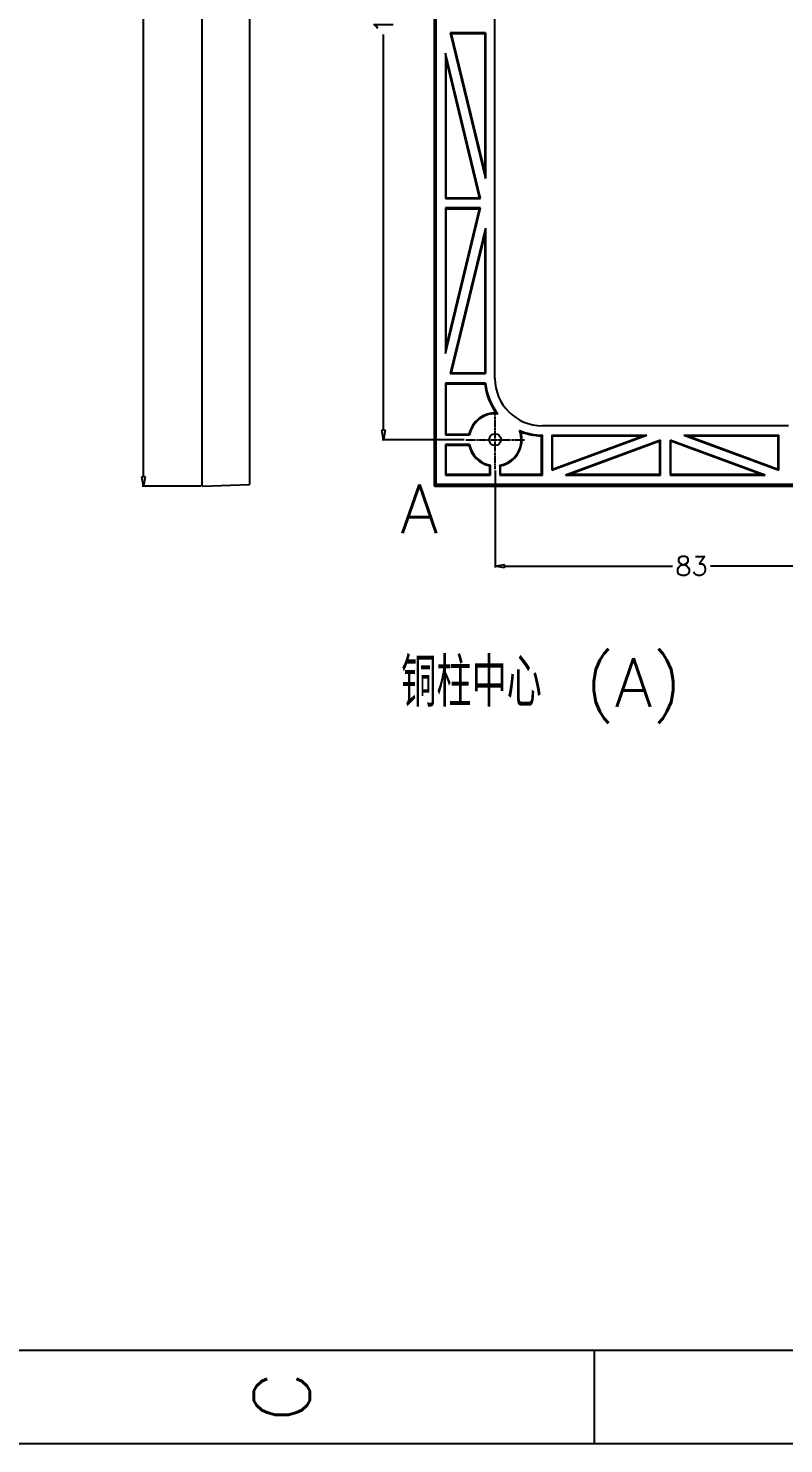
# Model space of a CAD drawing. Extents: x -268 to 907, y 393 to 1224.
# Drawn here: x 68 to 227.6, y 432.8 to 732 of the extents above; entities that cross this region are included whole.
import ezdxf
from ezdxf.enums import TextEntityAlignment as Align

# ---------------------------------------------------------------- set-up
doc = ezdxf.new("R2010")
doc.units = 0
doc.header["$LTSCALE"] = 1.21
doc.header["$MEASUREMENT"] = 0
doc.linetypes.add('CENTER', pattern=[0.6, 0.375, -0.075, 0.075, -0.075])
doc.layers.get('0').update_dxf_attribs({"linetype": 'CONTINUOUS'})
doc.layers.get('DEFPOINTS').update_dxf_attribs({"linetype": 'CONTINUOUS'})
doc.layers.add('DIM', color=82, linetype='CONTINUOUS')
doc.layers.add('FROMAT', color=7, linetype='CONTINUOUS')
doc.styles.add('ROMANS', font='romans.shx', dxfattribs={"bigfont": 'gbcbig.shx'})
doc.styles.get("Standard").update_dxf_attribs({"font": 'txt', "bigfont": 'gbcbig.shx'})
doc.styles.add('TXT', font='txt.shx', dxfattribs={"bigfont": 'gbcbig.shx'})
doc.dimstyles.get("Standard").update_dxf_attribs({"dimtxt": 0.18, "dimasz": 0.18, "dimexe": 0.18, "dimexo": 0.0625, "dimgap": 0.09, "dimtad": 0, "dimtih": 1, "dimtoh": 1, "dimdec": 4, "dimzin": 0, "dimdsep": 46, "dimtxsty": 'Standard', "dimcen": 0.09, "dimadec": 0, "dimazin": 0, "dimtfac": 1, "dimtdec": 4, "dimtofl": 0, "dimtmove": 0, "dimatfit": 3, "dimfxl": 0, "dimtolj": 1, "dimtzin": 0, "dimarcsym": 0})
doc.dimstyles.new('Y3', dxfattribs={"dimtxt": 3, "dimasz": 2, "dimexe": 0.3, "dimexo": 0.3, "dimgap": 0.66, "dimtad": 0, "dimdec": 4, "dimdsep": 46, "dimtxsty": 'Standard', "dimcen": 0, "dimclrd": 3, "dimclre": 3, "dimadec": 0, "dimazin": 0, "dimtfac": 1, "dimtdec": 4, "dimtofl": 0, "dimtmove": 2, "dimatfit": 3, "dimfxl": 0, "dimtolj": 1, "dimarcsym": 0})

# ---------------------------------------------------------------- blocks, each defined once
blk = doc.blocks.new('_CLOSEDBLANK')
at = {"color": 0, "linetype": 'ByBlock'}
for p, q in [((-1, 0.17), (0, 0)), ((-1, 0.17), (-1, -0.17)), ((0, 0), (-1, -0.17))]:
    blk.add_line(p, q, dxfattribs=at)
blk = doc.blocks.new('*U18')
at = {"layer": 'DIM', "color": 0, "style": 'TXT'}
blk.add_text('383.69', height=5, rotation=90, dxfattribs=at).set_placement((-7112.26, 5560.85))
blk = doc.blocks.new('*D17')
at = {"layer": 'DEFPOINTS', "color": 0}
for p in [(-7102.38, 5765.19), (-7114.76, 5381.5), (-7102.38, 5381.5)]:
    blk.add_point(p, dxfattribs=at)
at = {"layer": 'DIM', "color": 3}
for p, q in [((-7102.68, 5765.19), (-7115.06, 5765.19)), ((-7114.76, 5763.19), (-7114.76, 5586.51)), ((-7114.76, 5383.5), (-7114.76, 5560.19)), ((-7102.68, 5381.5), (-7115.06, 5381.5))]:
    blk.add_line(p, q, dxfattribs=at)
at = {"layer": 'DIM', "color": 3, "xscale": 2, "yscale": 2, "zscale": 2}
for p, rotation in [((-7114.76, 5765.19), 90), ((-7114.76, 5381.5), 270)]:
    blk.add_blockref('_CLOSEDBLANK', p, dxfattribs=dict(at, rotation=rotation))
at = {"layer": 'DIM', "color": 0}
blk.add_blockref('*U18', (0, 0), dxfattribs=at)
blk = doc.blocks.new('EYTT')
at = {"layer": 'FROMAT', "color": 6}
blk.add_line((-233.35, -98.01), (124.77, -98.01), dxfattribs=at)
at = {"layer": 'FROMAT'}
for p, q in [((-99.06, -98.01), (-99.06, -104.72)), ((131.47, -104.72), (-240.06, -104.72))]:
    blk.add_line(p, q, dxfattribs=at)
at = {"layer": 'FROMAT', "style": 'ROMANS'}
blk.add_text('C', height=4.02, rotation=90, dxfattribs=at).set_placement((-121.44, -101.36), align=Align.MIDDLE)
blk = doc.blocks.new('*D53')
at = {"layer": 'DEFPOINTS', "color": 0}
for p in [(166.66, 638.82), (249.66, 637.71), (249.66, 618.33)]:
    blk.add_point(p, dxfattribs=at)
at = {"layer": 'DIM', "color": 3, "lineweight": -2}
for p, q in [((166.66, 638.52), (166.66, 618.03)), ((249.66, 637.41), (249.66, 618.03)), ((168.66, 618.33), (204.17, 618.33)), ((247.66, 618.33), (212.16, 618.33))]:
    blk.add_line(p, q, dxfattribs=at)
at = {"layer": 'DIM', "color": 3, "lineweight": -2, "xscale": 2, "yscale": 2, "zscale": 2, "rotation": 180}
blk.add_blockref('_CLOSEDBLANK', (166.66, 618.33), dxfattribs=at)
at = {"layer": 'DIM', "color": 3, "lineweight": -2, "xscale": 2, "yscale": 2, "zscale": 2}
blk.add_blockref('_CLOSEDBLANK', (249.66, 618.33), dxfattribs=at)
at = {"layer": 'DIM', "color": 0, "insert": (208.16, 618.33), "char_height": 4, "attachment_point": 5, "style": 'TXT'}
blk.add_mtext('\\A1;83', dxfattribs=at)
blk = doc.blocks.new('*D54')
at = {"layer": 'DEFPOINTS', "color": 0}
for p in [(143.08, 827.05), (153.81, 827.05), (160.44, 645.05)]:
    blk.add_point(p, dxfattribs=at)
at = {"layer": 'DIM', "color": 3, "lineweight": -2}
for p, q in [((153.51, 827.05), (142.78, 827.05)), ((143.08, 825.05), (143.08, 741.37)), ((143.08, 647.05), (143.08, 730.72)), ((160.14, 645.05), (142.78, 645.05))]:
    blk.add_line(p, q, dxfattribs=at)
at = {"layer": 'DIM', "color": 3, "lineweight": -2, "xscale": 2, "yscale": 2, "zscale": 2}
for p, rotation in [((143.08, 827.05), 90), ((143.08, 645.05), 270)]:
    blk.add_blockref('_CLOSEDBLANK', p, dxfattribs=dict(at, rotation=rotation))
at = {"layer": 'DIM', "color": 0, "insert": (143.08, 736.05), "char_height": 4, "attachment_point": 5, "rotation": 90, "style": 'TXT'}
blk.add_mtext('\\A1;182', dxfattribs=at)

msp = doc.modelspace()

# ---------------------------------------------------------------- linework, layer by layer
at = {"color": 7, "linetype": 'Continuous'}
for p, q in [((104.74911, 635.19808), (104.74911, 1018.89201)), ((114.74895, 1018.5428), (114.74895, 635.54728)), ((153.81469, 635.19808), (153.81469, 1018.89201)), ((154.16389, 1018.5428), (154.16389, 635.54728)), ((166.61469, 657.99808), (166.61469, 806.04504)), ((157.39287, 730.86434), (157.19317, 731.02156)), ((157.19317, 731.02156), (164.61469, 700.28246)), ((164.61469, 731.02156), (157.19317, 731.02156)), ((157.39287, 730.86434), (164.45746, 701.60357)), ((157.39287, 730.86434), (164.45746, 730.86434)), ((164.61469, 731.02156), (164.45746, 730.86434)), ((164.45746, 730.86434), (164.45746, 701.60357)), ((164.61469, 731.02156), (164.61469, 700.28246)), ((163.58595, 696.02156), (156.16444, 726.76066)), ((156.16444, 726.76066), (156.16444, 696.02156)), ((156.32166, 725.43955), (156.16444, 726.76066)), ((163.38625, 696.17879), (156.32166, 725.43955)), ((156.32166, 696.17879), (156.32166, 725.43955)), ((164.61469, 700.28246), (164.45746, 701.60357)), ((156.32166, 696.17879), (156.16444, 696.02156)), ((156.16444, 696.02156), (163.58595, 696.02156)), ((156.32166, 696.17879), (163.38625, 696.17879)), ((163.38625, 696.17879), (163.58595, 696.02156)), ((156.32166, 693.86434), (156.16444, 694.02156)), ((163.58595, 694.02156), (156.16444, 694.02156)), ((156.16444, 694.02156), (156.16444, 663.28246)), ((156.16444, 663.28246), (163.58595, 694.02156)), ((156.32166, 693.86434), (163.38625, 693.86434)), ((156.32166, 664.60357), (156.32166, 693.86434)), ((156.32166, 664.60357), (163.38625, 693.86434)), ((163.38625, 693.86434), (163.58595, 694.02156)), ((164.61469, 689.76066), (157.19317, 659.02156)), ((164.45746, 688.43955), (157.39287, 659.17879)), ((164.61469, 689.76066), (164.45746, 688.43955)), ((164.45746, 688.43955), (164.45746, 659.17879)), ((164.61469, 689.76066), (164.61469, 659.02156)), ((156.32166, 664.60357), (156.16444, 663.28246)), ((157.39287, 659.17879), (157.19317, 659.02156)), ((157.19317, 659.02156), (164.61469, 659.02156)), ((157.39287, 659.17879), (164.45746, 659.17879)), ((164.61469, 659.02156), (164.45746, 659.17879)), ((156.32166, 656.86434), (156.16444, 657.02156)), ((164.65449, 657.02156), (156.16444, 657.02156)), ((156.16444, 657.02156), (156.16444, 646.04504)), ((156.32166, 656.86434), (164.51044, 656.86434)), ((156.32166, 646.20227), (156.32166, 656.86434)), ((156.32166, 646.20227), (156.16444, 646.04504)), ((156.32166, 646.20227), (161.12641, 646.20227)), ((228.66401, 647.99808), (176.61469, 647.99808)), ((156.16444, 646.04504), (161.25569, 646.04504)), ((156.32166, 643.88782), (156.16444, 644.04504)), ((161.25569, 644.04504), (156.16444, 644.04504)), ((156.16444, 644.04504), (156.16444, 637.54783)), ((156.32166, 643.88782), (161.12641, 643.88782)), ((156.32166, 637.70506), (156.32166, 643.88782)), ((176.48213, 637.70506), (176.48213, 645.84158)), ((176.63935, 637.54783), (176.63935, 645.99811)), ((178.63935, 645.99808), (198.73965, 645.99808)), ((178.63935, 645.99808), (178.79657, 645.84086)), ((178.63935, 645.99808), (178.63935, 638.61319)), ((178.63935, 638.61319), (198.73965, 645.99808)), ((178.79657, 645.84086), (197.85582, 645.84086)), ((178.79657, 638.83845), (178.79657, 645.84086)), ((178.79657, 638.83845), (197.85582, 645.84086)), ((201.63935, 644.93273), (181.53905, 637.54783)), ((201.48213, 644.70746), (182.42288, 637.70506)), ((198.73965, 645.99808), (197.85582, 645.84086)), ((201.48213, 644.70746), (201.63935, 644.93273)), ((201.48213, 637.70506), (201.48213, 644.70746)), ((201.63935, 637.54783), (201.63935, 644.93273)), ((223.73965, 637.54783), (203.63935, 644.93273)), ((203.79657, 644.70746), (203.63935, 644.93273)), ((203.63935, 644.93273), (203.63935, 637.54783)), ((222.85582, 637.70506), (203.79657, 644.70746)), ((203.79657, 637.70506), (203.79657, 644.70746)), ((206.53905, 645.99808), (207.42288, 645.84086)), ((206.53905, 645.99808), (226.63935, 638.61319)), ((206.53905, 645.99808), (226.63935, 645.99808)), ((207.42288, 645.84086), (226.48213, 638.83845)), ((207.42288, 645.84086), (226.48213, 645.84086)), ((226.63935, 645.99808), (226.48213, 645.84086)), ((226.48213, 638.83845), (226.48213, 645.84086)), ((226.63935, 638.61319), (226.63935, 645.99808)), ((156.16444, 637.54783), (156.32166, 637.70506)), ((156.16444, 637.54783), (165.66401, 637.54783)), ((165.50679, 637.70506), (156.32166, 637.70506)), ((165.50679, 637.70506), (165.50679, 639.50744)), ((165.50679, 637.70506), (165.66401, 637.54783)), ((165.66401, 637.54783), (165.66401, 639.63672)), ((167.66401, 639.63672), (167.66401, 637.54783)), ((167.82124, 637.70506), (167.66401, 637.54783)), ((167.66401, 637.54783), (176.63935, 637.54783)), ((167.82124, 637.70506), (167.82124, 639.50744)), ((176.48213, 637.70506), (167.82124, 637.70506)), ((176.48213, 637.70506), (176.63935, 637.54783)), ((178.79657, 638.83845), (178.63935, 638.61319)), ((182.42288, 637.70506), (181.53905, 637.54783)), ((181.53905, 637.54783), (201.63935, 637.54783)), ((201.48213, 637.70506), (182.42288, 637.70506)), ((201.48213, 637.70506), (201.63935, 637.54783)), ((203.79657, 637.70506), (203.63935, 637.54783)), ((203.63935, 637.54783), (223.73965, 637.54783)), ((222.85582, 637.70506), (203.79657, 637.70506)), ((222.85582, 637.70506), (223.73965, 637.54783)), ((226.48213, 638.83845), (226.63935, 638.61319)), ((104.74911, 635.19808), (114.74895, 635.54728)), ((153.81469, 635.19808), (154.16389, 635.54728)), ((153.81469, 635.19808), (345.51334, 635.19808)), ((345.16414, 635.54728), (154.16389, 635.54728))]:
    msp.add_line(p, q, dxfattribs=at)
at = {"color": 1, "linetype": 'CENTER'}
for p, q in [((166.66401, 638.8221), (166.66401, 651.26799)), ((160.44107, 645.04504), (172.88696, 645.04504))]:
    msp.add_line(p, q, dxfattribs=at)
at = {"color": 7}
for points in [[(164.51, 656.864, 0), (164.511, 656.865, 0), (164.512, 656.866, 0), (164.513, 656.867, 0), (164.513, 656.868, 0), (164.514, 656.868, 0), (164.515, 656.869, 0), (164.516, 656.87, 0), (164.516, 656.871, 0), (164.517, 656.872, 0), (164.518, 656.873, 0), (164.519, 656.873, 0), (164.519, 656.874, 0), (164.52, 656.875, 0), (164.521, 656.876, 0), (164.522, 656.877, 0), (164.522, 656.878, 0), (164.523, 656.878, 0), (164.524, 656.879, 0), (164.525, 656.88, 0), (164.525, 656.881, 0), (164.526, 656.882, 0), (164.527, 656.882, 0), (164.528, 656.883, 0), (164.528, 656.884, 0), (164.529, 656.885, 0), (164.53, 656.886, 0), (164.531, 656.887, 0), (164.532, 656.887, 0), (164.532, 656.888, 0), (164.533, 656.889, 0), (164.534, 656.89, 0), (164.535, 656.891, 0), (164.535, 656.892, 0), (164.536, 656.892, 0), (164.537, 656.893, 0), (164.538, 656.894, 0), (164.538, 656.895, 0), (164.539, 656.896, 0), (164.54, 656.897, 0), (164.541, 656.897, 0), (164.541, 656.898, 0), (164.542, 656.899, 0), (164.543, 656.9, 0), (164.544, 656.901, 0), (164.544, 656.901, 0), (164.545, 656.902, 0), (164.546, 656.903, 0), (164.547, 656.904, 0), (164.547, 656.905, 0), (164.548, 656.906, 0), (164.549, 656.906, 0), (164.55, 656.907, 0), (164.55, 656.908, 0), (164.551, 656.909, 0), (164.552, 656.91, 0), (164.553, 656.911, 0), (164.553, 656.911, 0), (164.554, 656.912, 0), (164.555, 656.913, 0), (164.556, 656.914, 0), (164.556, 656.915, 0), (164.557, 656.915, 0), (164.558, 656.916, 0), (164.559, 656.917, 0), (164.559, 656.918, 0), (164.56, 656.919, 0), (164.561, 656.92, 0), (164.562, 656.92, 0), (164.562, 656.921, 0), (164.563, 656.922, 0), (164.564, 656.923, 0), (164.565, 656.924, 0), (164.565, 656.925, 0), (164.566, 656.925, 0), (164.567, 656.926, 0), (164.568, 656.927, 0), (164.568, 656.928, 0), (164.569, 656.929, 0), (164.57, 656.929, 0), (164.571, 656.93, 0), (164.571, 656.931, 0), (164.572, 656.932, 0), (164.573, 656.933, 0), (164.574, 656.934, 0), (164.574, 656.934, 0), (164.575, 656.935, 0), (164.576, 656.936, 0), (164.577, 656.937, 0), (164.577, 656.938, 0), (164.578, 656.939, 0), (164.579, 656.939, 0), (164.58, 656.94, 0), (164.58, 656.941, 0), (164.581, 656.942, 0), (164.582, 656.943, 0), (164.583, 656.943, 0), (164.583, 656.944, 0), (164.584, 656.945, 0), (164.585, 656.946, 0), (164.586, 656.947, 0), (164.586, 656.948, 0), (164.587, 656.948, 0), (164.588, 656.949, 0), (164.589, 656.95, 0), (164.59, 656.951, 0), (164.59, 656.952, 0), (164.591, 656.953, 0), (164.592, 656.953, 0), (164.593, 656.954, 0), (164.593, 656.955, 0), (164.594, 656.956, 0), (164.595, 656.957, 0), (164.596, 656.957, 0), (164.596, 656.958, 0), (164.597, 656.959, 0), (164.598, 656.96, 0), (164.599, 656.961, 0), (164.599, 656.962, 0), (164.6, 656.962, 0), (164.601, 656.963, 0), (164.602, 656.964, 0), (164.602, 656.965, 0), (164.603, 656.966, 0), (164.604, 656.967, 0), (164.605, 656.967, 0), (164.605, 656.968, 0), (164.606, 656.969, 0), (164.607, 656.97, 0), (164.608, 656.971, 0), (164.608, 656.971, 0), (164.609, 656.972, 0), (164.61, 656.973, 0), (164.611, 656.974, 0), (164.611, 656.975, 0), (164.612, 656.976, 0), (164.613, 656.976, 0), (164.614, 656.977, 0), (164.614, 656.978, 0), (164.615, 656.979, 0), (164.616, 656.98, 0), (164.617, 656.98, 0), (164.617, 656.981, 0), (164.618, 656.982, 0), (164.619, 656.983, 0), (164.62, 656.984, 0), (164.62, 656.985, 0), (164.621, 656.985, 0), (164.622, 656.986, 0), (164.623, 656.987, 0), (164.623, 656.988, 0), (164.624, 656.989, 0), (164.625, 656.99, 0), (164.626, 656.99, 0), (164.627, 656.991, 0), (164.627, 656.992, 0), (164.628, 656.993, 0), (164.629, 656.994, 0), (164.63, 656.994, 0), (164.63, 656.995, 0), (164.631, 656.996, 0), (164.632, 656.997, 0), (164.633, 656.998, 0), (164.633, 656.999, 0), (164.634, 656.999, 0), (164.635, 657, 0), (164.636, 657.001, 0), (164.636, 657.002, 0), (164.637, 657.003, 0), (164.638, 657.003, 0), (164.639, 657.004, 0), (164.639, 657.005, 0), (164.64, 657.006, 0), (164.641, 657.007, 0), (164.642, 657.008, 0), (164.642, 657.008, 0), (164.643, 657.009, 0), (164.644, 657.01, 0), (164.645, 657.011, 0), (164.645, 657.012, 0), (164.646, 657.013, 0), (164.647, 657.013, 0), (164.648, 657.014, 0), (164.648, 657.015, 0), (164.649, 657.016, 0), (164.65, 657.017, 0), (164.651, 657.017, 0), (164.651, 657.018, 0), (164.652, 657.019, 0), (164.653, 657.02, 0), (164.654, 657.021, 0), (164.654, 657.022, 0)], [(166.894, 650.698, 0), (166.895, 650.697, 0), (166.897, 650.696, 0), (166.899, 650.695, 0), (166.901, 650.694, 0), (166.902, 650.693, 0), (166.904, 650.692, 0), (166.906, 650.691, 0), (166.908, 650.69, 0), (166.91, 650.689, 0), (166.911, 650.688, 0), (166.913, 650.687, 0), (166.915, 650.686, 0), (166.917, 650.685, 0), (166.919, 650.684, 0), (166.92, 650.683, 0), (166.922, 650.683, 0), (166.924, 650.682, 0), (166.926, 650.681, 0), (166.927, 650.68, 0), (166.929, 650.679, 0), (166.931, 650.678, 0), (166.933, 650.677, 0), (166.935, 650.676, 0), (166.936, 650.675, 0), (166.938, 650.674, 0), (166.94, 650.673, 0), (166.942, 650.672, 0), (166.943, 650.671, 0), (166.945, 650.67, 0), (166.947, 650.669, 0), (166.949, 650.668, 0), (166.951, 650.667, 0), (166.952, 650.667, 0), (166.954, 650.666, 0), (166.956, 650.665, 0), (166.958, 650.664, 0), (166.96, 650.663, 0), (166.961, 650.662, 0), (166.963, 650.661, 0), (166.965, 650.66, 0), (166.967, 650.659, 0), (166.968, 650.658, 0), (166.97, 650.657, 0), (166.972, 650.656, 0), (166.974, 650.655, 0), (166.976, 650.654, 0), (166.977, 650.653, 0), (166.979, 650.652, 0), (166.981, 650.651, 0), (166.983, 650.65, 0), (166.985, 650.65, 0), (166.986, 650.649, 0), (166.988, 650.648, 0), (166.99, 650.647, 0), (166.992, 650.646, 0), (166.993, 650.645, 0), (166.995, 650.644, 0), (166.997, 650.643, 0), (166.999, 650.642, 0), (167.001, 650.641, 0), (167.002, 650.64, 0), (167.004, 650.639, 0), (167.006, 650.638, 0), (167.008, 650.637, 0), (167.009, 650.636, 0), (167.011, 650.635, 0), (167.013, 650.634, 0), (167.015, 650.633, 0), (167.017, 650.632, 0), (167.018, 650.632, 0), (167.02, 650.631, 0), (167.022, 650.63, 0), (167.024, 650.629, 0), (167.026, 650.628, 0), (167.027, 650.627, 0), (167.029, 650.626, 0), (167.031, 650.625, 0), (167.033, 650.624, 0), (167.034, 650.623, 0), (167.036, 650.622, 0), (167.038, 650.621, 0), (167.04, 650.62, 0), (167.042, 650.619, 0), (167.043, 650.618, 0), (167.045, 650.617, 0), (167.047, 650.616, 0), (167.049, 650.615, 0), (167.05, 650.614, 0), (167.052, 650.613, 0), (167.054, 650.613, 0), (167.056, 650.612, 0), (167.058, 650.611, 0), (167.059, 650.61, 0), (167.061, 650.609, 0), (167.063, 650.608, 0), (167.065, 650.607, 0), (167.066, 650.606, 0), (167.068, 650.605, 0), (167.07, 650.604, 0), (167.072, 650.603, 0), (167.074, 650.602, 0), (167.075, 650.601, 0), (167.077, 650.6, 0), (167.079, 650.599, 0), (167.081, 650.598, 0), (167.082, 650.597, 0), (167.084, 650.596, 0), (167.086, 650.595, 0), (167.088, 650.594, 0), (167.09, 650.593, 0), (167.091, 650.592, 0), (167.093, 650.592, 0), (167.095, 650.591, 0), (167.097, 650.59, 0), (167.098, 650.589, 0), (167.1, 650.588, 0), (167.102, 650.587, 0), (167.104, 650.586, 0), (167.106, 650.585, 0), (167.107, 650.584, 0), (167.109, 650.583, 0), (167.111, 650.582, 0), (167.113, 650.581, 0), (167.114, 650.58, 0), (167.116, 650.579, 0), (167.118, 650.578, 0), (167.12, 650.577, 0), (167.122, 650.576, 0), (167.123, 650.575, 0), (167.125, 650.574, 0), (167.127, 650.573, 0), (167.129, 650.572, 0), (167.13, 650.571, 0), (167.132, 650.57, 0), (167.134, 650.569, 0), (167.136, 650.569, 0), (167.138, 650.568, 0), (167.139, 650.567, 0), (167.141, 650.566, 0), (167.143, 650.565, 0), (167.145, 650.564, 0), (167.146, 650.563, 0), (167.148, 650.562, 0), (167.15, 650.561, 0), (167.152, 650.56, 0), (167.153, 650.559, 0), (167.155, 650.558, 0), (167.157, 650.557, 0), (167.159, 650.556, 0), (167.161, 650.555, 0), (167.162, 650.554, 0), (167.164, 650.553, 0), (167.166, 650.552, 0), (167.168, 650.551, 0), (167.169, 650.55, 0), (167.171, 650.549, 0), (167.173, 650.548, 0), (167.175, 650.547, 0), (167.177, 650.546, 0), (167.178, 650.545, 0), (167.18, 650.544, 0), (167.182, 650.543, 0), (167.184, 650.543, 0), (167.185, 650.542, 0), (167.187, 650.541, 0), (167.189, 650.54, 0), (167.191, 650.539, 0), (167.193, 650.538, 0), (167.194, 650.537, 0), (167.196, 650.536, 0), (167.198, 650.535, 0), (167.2, 650.534, 0), (167.201, 650.533, 0), (167.203, 650.532, 0), (167.205, 650.531, 0), (167.207, 650.53, 0), (167.208, 650.529, 0), (167.21, 650.528, 0), (167.212, 650.527, 0), (167.214, 650.526, 0), (167.216, 650.525, 0), (167.217, 650.524, 0), (167.219, 650.523, 0), (167.221, 650.522, 0), (167.223, 650.521, 0), (167.224, 650.52, 0), (167.226, 650.519, 0), (167.228, 650.518, 0), (167.23, 650.517, 0), (167.231, 650.516, 0), (167.233, 650.516, 0)], [(161.126, 646.202, 0), (161.127, 646.201, 0), (161.128, 646.201, 0), (161.128, 646.2, 0), (161.129, 646.199, 0), (161.13, 646.198, 0), (161.13, 646.197, 0), (161.131, 646.196, 0), (161.132, 646.196, 0), (161.132, 646.195, 0), (161.133, 646.194, 0), (161.134, 646.193, 0), (161.134, 646.192, 0), (161.135, 646.192, 0), (161.136, 646.191, 0), (161.137, 646.19, 0), (161.137, 646.189, 0), (161.138, 646.188, 0), (161.139, 646.187, 0), (161.139, 646.187, 0), (161.14, 646.186, 0), (161.141, 646.185, 0), (161.141, 646.184, 0), (161.142, 646.183, 0), (161.143, 646.182, 0), (161.143, 646.182, 0), (161.144, 646.181, 0), (161.145, 646.18, 0), (161.145, 646.179, 0), (161.146, 646.178, 0), (161.147, 646.177, 0), (161.147, 646.177, 0), (161.148, 646.176, 0), (161.149, 646.175, 0), (161.149, 646.174, 0), (161.15, 646.173, 0), (161.151, 646.173, 0), (161.151, 646.172, 0), (161.152, 646.171, 0), (161.153, 646.17, 0), (161.153, 646.169, 0), (161.154, 646.168, 0), (161.155, 646.168, 0), (161.155, 646.167, 0), (161.156, 646.166, 0), (161.157, 646.165, 0), (161.157, 646.164, 0), (161.158, 646.163, 0), (161.159, 646.163, 0), (161.159, 646.162, 0), (161.16, 646.161, 0), (161.161, 646.16, 0), (161.161, 646.159, 0), (161.162, 646.158, 0), (161.163, 646.158, 0), (161.163, 646.157, 0), (161.164, 646.156, 0), (161.165, 646.155, 0), (161.165, 646.154, 0), (161.166, 646.154, 0), (161.167, 646.153, 0), (161.168, 646.152, 0), (161.168, 646.151, 0), (161.169, 646.15, 0), (161.17, 646.149, 0), (161.17, 646.149, 0), (161.171, 646.148, 0), (161.172, 646.147, 0), (161.172, 646.146, 0), (161.173, 646.145, 0), (161.174, 646.144, 0), (161.174, 646.144, 0), (161.175, 646.143, 0), (161.176, 646.142, 0), (161.176, 646.141, 0), (161.177, 646.14, 0), (161.178, 646.14, 0), (161.178, 646.139, 0), (161.179, 646.138, 0), (161.18, 646.137, 0), (161.18, 646.136, 0), (161.181, 646.135, 0), (161.182, 646.135, 0), (161.182, 646.134, 0), (161.183, 646.133, 0), (161.184, 646.132, 0), (161.184, 646.131, 0), (161.185, 646.13, 0), (161.186, 646.13, 0), (161.186, 646.129, 0), (161.187, 646.128, 0), (161.188, 646.127, 0), (161.188, 646.126, 0), (161.189, 646.126, 0), (161.19, 646.125, 0), (161.19, 646.124, 0), (161.191, 646.123, 0), (161.192, 646.122, 0), (161.193, 646.121, 0), (161.193, 646.121, 0), (161.194, 646.12, 0), (161.195, 646.119, 0), (161.195, 646.118, 0), (161.196, 646.117, 0), (161.197, 646.116, 0), (161.197, 646.116, 0), (161.198, 646.115, 0), (161.199, 646.114, 0), (161.199, 646.113, 0), (161.2, 646.112, 0), (161.201, 646.112, 0), (161.201, 646.111, 0), (161.202, 646.11, 0), (161.203, 646.109, 0), (161.203, 646.108, 0), (161.204, 646.107, 0), (161.205, 646.107, 0), (161.205, 646.106, 0), (161.206, 646.105, 0), (161.207, 646.104, 0), (161.207, 646.103, 0), (161.208, 646.102, 0), (161.209, 646.102, 0), (161.209, 646.101, 0), (161.21, 646.1, 0), (161.211, 646.099, 0), (161.211, 646.098, 0), (161.212, 646.098, 0), (161.213, 646.097, 0), (161.214, 646.096, 0), (161.214, 646.095, 0), (161.215, 646.094, 0), (161.216, 646.093, 0), (161.216, 646.093, 0), (161.217, 646.092, 0), (161.218, 646.091, 0), (161.218, 646.09, 0), (161.219, 646.089, 0), (161.22, 646.089, 0), (161.22, 646.088, 0), (161.221, 646.087, 0), (161.222, 646.086, 0), (161.222, 646.085, 0), (161.223, 646.084, 0), (161.224, 646.084, 0), (161.224, 646.083, 0), (161.225, 646.082, 0), (161.226, 646.081, 0), (161.226, 646.08, 0), (161.227, 646.079, 0), (161.228, 646.079, 0), (161.228, 646.078, 0), (161.229, 646.077, 0), (161.23, 646.076, 0), (161.231, 646.075, 0), (161.231, 646.075, 0), (161.232, 646.074, 0), (161.233, 646.073, 0), (161.233, 646.072, 0), (161.234, 646.071, 0), (161.235, 646.07, 0), (161.235, 646.07, 0), (161.236, 646.069, 0), (161.237, 646.068, 0), (161.237, 646.067, 0), (161.238, 646.066, 0), (161.239, 646.066, 0), (161.239, 646.065, 0), (161.24, 646.064, 0), (161.241, 646.063, 0), (161.241, 646.062, 0), (161.242, 646.061, 0), (161.243, 646.061, 0), (161.243, 646.06, 0), (161.244, 646.059, 0), (161.245, 646.058, 0), (161.245, 646.057, 0), (161.246, 646.057, 0), (161.247, 646.056, 0), (161.248, 646.055, 0), (161.248, 646.054, 0), (161.249, 646.053, 0), (161.25, 646.052, 0), (161.25, 646.052, 0), (161.251, 646.051, 0), (161.252, 646.05, 0), (161.252, 646.049, 0), (161.253, 646.048, 0), (161.254, 646.048, 0), (161.254, 646.047, 0), (161.255, 646.046, 0), (161.256, 646.045, 0)], [(171.803, 647.005, 0), (171.804, 647.004, 0), (171.806, 647.002, 0), (171.807, 647.001, 0), (171.808, 646.999, 0), (171.81, 646.998, 0), (171.811, 646.996, 0), (171.813, 646.995, 0), (171.814, 646.993, 0), (171.815, 646.992, 0), (171.817, 646.99, 0), (171.818, 646.989, 0), (171.82, 646.987, 0), (171.821, 646.986, 0), (171.822, 646.985, 0), (171.824, 646.983, 0), (171.825, 646.982, 0), (171.827, 646.98, 0), (171.828, 646.979, 0), (171.829, 646.977, 0), (171.831, 646.976, 0), (171.832, 646.974, 0), (171.833, 646.973, 0), (171.835, 646.971, 0), (171.836, 646.97, 0), (171.838, 646.968, 0), (171.839, 646.967, 0), (171.84, 646.966, 0), (171.842, 646.964, 0), (171.843, 646.963, 0), (171.845, 646.961, 0), (171.846, 646.96, 0), (171.847, 646.958, 0), (171.849, 646.957, 0), (171.85, 646.955, 0), (171.852, 646.954, 0), (171.853, 646.952, 0), (171.854, 646.951, 0), (171.856, 646.949, 0), (171.857, 646.948, 0), (171.858, 646.946, 0), (171.86, 646.945, 0), (171.861, 646.944, 0), (171.863, 646.942, 0), (171.864, 646.941, 0), (171.865, 646.939, 0), (171.867, 646.938, 0), (171.868, 646.936, 0), (171.87, 646.935, 0), (171.871, 646.933, 0), (171.872, 646.932, 0), (171.874, 646.93, 0), (171.875, 646.929, 0), (171.877, 646.927, 0), (171.878, 646.926, 0), (171.879, 646.924, 0), (171.881, 646.923, 0), (171.882, 646.922, 0), (171.883, 646.92, 0), (171.885, 646.919, 0), (171.886, 646.917, 0), (171.888, 646.916, 0), (171.889, 646.914, 0), (171.89, 646.913, 0), (171.892, 646.911, 0), (171.893, 646.91, 0), (171.895, 646.908, 0), (171.896, 646.907, 0), (171.897, 646.905, 0), (171.899, 646.904, 0), (171.9, 646.902, 0), (171.901, 646.901, 0), (171.903, 646.9, 0), (171.904, 646.898, 0), (171.906, 646.897, 0), (171.907, 646.895, 0), (171.908, 646.894, 0), (171.91, 646.892, 0), (171.911, 646.891, 0), (171.913, 646.889, 0), (171.914, 646.888, 0), (171.915, 646.886, 0), (171.917, 646.885, 0), (171.918, 646.883, 0), (171.919, 646.882, 0), (171.921, 646.88, 0), (171.922, 646.879, 0), (171.924, 646.877, 0), (171.925, 646.876, 0), (171.926, 646.875, 0), (171.928, 646.873, 0), (171.929, 646.872, 0), (171.93, 646.87, 0), (171.932, 646.869, 0), (171.933, 646.867, 0), (171.935, 646.866, 0), (171.936, 646.864, 0), (171.937, 646.863, 0), (171.939, 646.861, 0), (171.94, 646.86, 0), (171.942, 646.858, 0), (171.943, 646.857, 0), (171.944, 646.855, 0), (171.946, 646.854, 0), (171.947, 646.852, 0), (171.948, 646.851, 0), (171.95, 646.849, 0), (171.951, 646.848, 0), (171.953, 646.847, 0), (171.954, 646.845, 0), (171.955, 646.844, 0), (171.957, 646.842, 0), (171.958, 646.841, 0), (171.959, 646.839, 0), (171.961, 646.838, 0), (171.962, 646.836, 0), (171.964, 646.835, 0), (171.965, 646.833, 0), (171.966, 646.832, 0), (171.968, 646.83, 0), (171.969, 646.829, 0), (171.97, 646.827, 0), (171.972, 646.826, 0), (171.973, 646.824, 0), (171.975, 646.823, 0), (171.976, 646.821, 0), (171.977, 646.82, 0), (171.979, 646.818, 0), (171.98, 646.817, 0), (171.981, 646.816, 0), (171.983, 646.814, 0), (171.984, 646.813, 0), (171.986, 646.811, 0), (171.987, 646.81, 0), (171.988, 646.808, 0), (171.99, 646.807, 0), (171.991, 646.805, 0), (171.992, 646.804, 0), (171.994, 646.802, 0), (171.995, 646.801, 0), (171.997, 646.799, 0), (171.998, 646.798, 0), (171.999, 646.796, 0), (172.001, 646.795, 0), (172.002, 646.793, 0), (172.003, 646.792, 0), (172.005, 646.79, 0), (172.006, 646.789, 0), (172.008, 646.787, 0), (172.009, 646.786, 0), (172.01, 646.784, 0), (172.012, 646.783, 0), (172.013, 646.781, 0), (172.014, 646.78, 0), (172.016, 646.779, 0), (172.017, 646.777, 0), (172.018, 646.776, 0), (172.02, 646.774, 0), (172.021, 646.773, 0), (172.023, 646.771, 0), (172.024, 646.77, 0), (172.025, 646.768, 0), (172.027, 646.767, 0), (172.028, 646.765, 0), (172.029, 646.764, 0), (172.031, 646.762, 0), (172.032, 646.761, 0), (172.034, 646.759, 0), (172.035, 646.758, 0), (172.036, 646.756, 0), (172.038, 646.755, 0), (172.039, 646.753, 0), (172.04, 646.752, 0), (172.042, 646.75, 0), (172.043, 646.749, 0), (172.045, 646.747, 0), (172.046, 646.746, 0), (172.047, 646.744, 0), (172.049, 646.743, 0), (172.05, 646.741, 0), (172.051, 646.74, 0), (172.053, 646.739, 0), (172.054, 646.737, 0), (172.055, 646.736, 0), (172.057, 646.734, 0), (172.058, 646.733, 0), (172.06, 646.731, 0), (172.061, 646.73, 0), (172.062, 646.728, 0), (172.064, 646.727, 0), (172.065, 646.725, 0), (172.066, 646.724, 0)], [(161.126, 643.888, 0), (161.127, 643.889, 0), (161.128, 643.889, 0), (161.128, 643.89, 0), (161.129, 643.891, 0), (161.13, 643.892, 0), (161.13, 643.893, 0), (161.131, 643.894, 0), (161.132, 643.894, 0), (161.132, 643.895, 0), (161.133, 643.896, 0), (161.134, 643.897, 0), (161.134, 643.898, 0), (161.135, 643.899, 0), (161.136, 643.899, 0), (161.137, 643.9, 0), (161.137, 643.901, 0), (161.138, 643.902, 0), (161.139, 643.903, 0), (161.139, 643.904, 0), (161.14, 643.904, 0), (161.141, 643.905, 0), (161.141, 643.906, 0), (161.142, 643.907, 0), (161.143, 643.908, 0), (161.143, 643.908, 0), (161.144, 643.909, 0), (161.145, 643.91, 0), (161.145, 643.911, 0), (161.146, 643.912, 0), (161.147, 643.913, 0), (161.147, 643.913, 0), (161.148, 643.914, 0), (161.149, 643.915, 0), (161.149, 643.916, 0), (161.15, 643.917, 0), (161.151, 643.918, 0), (161.151, 643.918, 0), (161.152, 643.919, 0), (161.153, 643.92, 0), (161.153, 643.921, 0), (161.154, 643.922, 0), (161.155, 643.923, 0), (161.155, 643.923, 0), (161.156, 643.924, 0), (161.157, 643.925, 0), (161.157, 643.926, 0), (161.158, 643.927, 0), (161.159, 643.927, 0), (161.159, 643.928, 0), (161.16, 643.929, 0), (161.161, 643.93, 0), (161.161, 643.931, 0), (161.162, 643.932, 0), (161.163, 643.932, 0), (161.163, 643.933, 0), (161.164, 643.934, 0), (161.165, 643.935, 0), (161.165, 643.936, 0), (161.166, 643.937, 0), (161.167, 643.937, 0), (161.168, 643.938, 0), (161.168, 643.939, 0), (161.169, 643.94, 0), (161.17, 643.941, 0), (161.17, 643.941, 0), (161.171, 643.942, 0), (161.172, 643.943, 0), (161.172, 643.944, 0), (161.173, 643.945, 0), (161.174, 643.946, 0), (161.174, 643.946, 0), (161.175, 643.947, 0), (161.176, 643.948, 0), (161.176, 643.949, 0), (161.177, 643.95, 0), (161.178, 643.951, 0), (161.178, 643.951, 0), (161.179, 643.952, 0), (161.18, 643.953, 0), (161.18, 643.954, 0), (161.181, 643.955, 0), (161.182, 643.956, 0), (161.182, 643.956, 0), (161.183, 643.957, 0), (161.184, 643.958, 0), (161.184, 643.959, 0), (161.185, 643.96, 0), (161.186, 643.96, 0), (161.186, 643.961, 0), (161.187, 643.962, 0), (161.188, 643.963, 0), (161.188, 643.964, 0), (161.189, 643.965, 0), (161.19, 643.965, 0), (161.19, 643.966, 0), (161.191, 643.967, 0), (161.192, 643.968, 0), (161.193, 643.969, 0), (161.193, 643.97, 0), (161.194, 643.97, 0), (161.195, 643.971, 0), (161.195, 643.972, 0), (161.196, 643.973, 0), (161.197, 643.974, 0), (161.197, 643.974, 0), (161.198, 643.975, 0), (161.199, 643.976, 0), (161.199, 643.977, 0), (161.2, 643.978, 0), (161.201, 643.979, 0), (161.201, 643.979, 0), (161.202, 643.98, 0), (161.203, 643.981, 0), (161.203, 643.982, 0), (161.204, 643.983, 0), (161.205, 643.983, 0), (161.205, 643.984, 0), (161.206, 643.985, 0), (161.207, 643.986, 0), (161.207, 643.987, 0), (161.208, 643.988, 0), (161.209, 643.988, 0), (161.209, 643.989, 0), (161.21, 643.99, 0), (161.211, 643.991, 0), (161.211, 643.992, 0), (161.212, 643.993, 0), (161.213, 643.993, 0), (161.214, 643.994, 0), (161.214, 643.995, 0), (161.215, 643.996, 0), (161.216, 643.997, 0), (161.216, 643.997, 0), (161.217, 643.998, 0), (161.218, 643.999, 0), (161.218, 644, 0), (161.219, 644.001, 0), (161.22, 644.002, 0), (161.22, 644.002, 0), (161.221, 644.003, 0), (161.222, 644.004, 0), (161.222, 644.005, 0), (161.223, 644.006, 0), (161.224, 644.006, 0), (161.224, 644.007, 0), (161.225, 644.008, 0), (161.226, 644.009, 0), (161.226, 644.01, 0), (161.227, 644.011, 0), (161.228, 644.011, 0), (161.228, 644.012, 0), (161.229, 644.013, 0), (161.23, 644.014, 0), (161.231, 644.015, 0), (161.231, 644.016, 0), (161.232, 644.016, 0), (161.233, 644.017, 0), (161.233, 644.018, 0), (161.234, 644.019, 0), (161.235, 644.02, 0), (161.235, 644.02, 0), (161.236, 644.021, 0), (161.237, 644.022, 0), (161.237, 644.023, 0), (161.238, 644.024, 0), (161.239, 644.025, 0), (161.239, 644.025, 0), (161.24, 644.026, 0), (161.241, 644.027, 0), (161.241, 644.028, 0), (161.242, 644.029, 0), (161.243, 644.029, 0), (161.243, 644.03, 0), (161.244, 644.031, 0), (161.245, 644.032, 0), (161.245, 644.033, 0), (161.246, 644.034, 0), (161.247, 644.034, 0), (161.248, 644.035, 0), (161.248, 644.036, 0), (161.249, 644.037, 0), (161.25, 644.038, 0), (161.25, 644.038, 0), (161.251, 644.039, 0), (161.252, 644.04, 0), (161.252, 644.041, 0), (161.253, 644.042, 0), (161.254, 644.043, 0), (161.254, 644.043, 0), (161.255, 644.044, 0), (161.256, 644.045, 0)], [(176.639, 645.998, 0), (176.639, 645.997, 0), (176.638, 645.996, 0), (176.637, 645.996, 0), (176.636, 645.995, 0), (176.635, 645.994, 0), (176.634, 645.993, 0), (176.634, 645.992, 0), (176.633, 645.992, 0), (176.632, 645.991, 0), (176.631, 645.99, 0), (176.63, 645.989, 0), (176.629, 645.988, 0), (176.629, 645.987, 0), (176.628, 645.987, 0), (176.627, 645.986, 0), (176.626, 645.985, 0), (176.625, 645.984, 0), (176.625, 645.983, 0), (176.624, 645.982, 0), (176.623, 645.982, 0), (176.622, 645.981, 0), (176.621, 645.98, 0), (176.62, 645.979, 0), (176.62, 645.978, 0), (176.619, 645.978, 0), (176.618, 645.977, 0), (176.617, 645.976, 0), (176.616, 645.975, 0), (176.616, 645.974, 0), (176.615, 645.973, 0), (176.614, 645.973, 0), (176.613, 645.972, 0), (176.612, 645.971, 0), (176.611, 645.97, 0), (176.611, 645.969, 0), (176.61, 645.969, 0), (176.609, 645.968, 0), (176.608, 645.967, 0), (176.607, 645.966, 0), (176.607, 645.965, 0), (176.606, 645.964, 0), (176.605, 645.964, 0), (176.604, 645.963, 0), (176.603, 645.962, 0), (176.602, 645.961, 0), (176.602, 645.96, 0), (176.601, 645.959, 0), (176.6, 645.959, 0), (176.599, 645.958, 0), (176.598, 645.957, 0), (176.597, 645.956, 0), (176.597, 645.955, 0), (176.596, 645.955, 0), (176.595, 645.954, 0), (176.594, 645.953, 0), (176.593, 645.952, 0), (176.593, 645.951, 0), (176.592, 645.95, 0), (176.591, 645.95, 0), (176.59, 645.949, 0), (176.589, 645.948, 0), (176.588, 645.947, 0), (176.588, 645.946, 0), (176.587, 645.946, 0), (176.586, 645.945, 0), (176.585, 645.944, 0), (176.584, 645.943, 0), (176.583, 645.942, 0), (176.583, 645.941, 0), (176.582, 645.941, 0), (176.581, 645.94, 0), (176.58, 645.939, 0), (176.579, 645.938, 0), (176.579, 645.937, 0), (176.578, 645.937, 0), (176.577, 645.936, 0), (176.576, 645.935, 0), (176.575, 645.934, 0), (176.574, 645.933, 0), (176.574, 645.932, 0), (176.573, 645.932, 0), (176.572, 645.931, 0), (176.571, 645.93, 0), (176.57, 645.929, 0), (176.57, 645.928, 0), (176.569, 645.928, 0), (176.568, 645.927, 0), (176.567, 645.926, 0), (176.566, 645.925, 0), (176.565, 645.924, 0), (176.565, 645.923, 0), (176.564, 645.923, 0), (176.563, 645.922, 0), (176.562, 645.921, 0), (176.561, 645.92, 0), (176.56, 645.919, 0), (176.56, 645.918, 0), (176.559, 645.918, 0), (176.558, 645.917, 0), (176.557, 645.916, 0), (176.556, 645.915, 0), (176.556, 645.914, 0), (176.555, 645.914, 0), (176.554, 645.913, 0), (176.553, 645.912, 0), (176.552, 645.911, 0), (176.551, 645.91, 0), (176.551, 645.909, 0), (176.55, 645.909, 0), (176.549, 645.908, 0), (176.548, 645.907, 0), (176.547, 645.906, 0), (176.546, 645.905, 0), (176.546, 645.905, 0), (176.545, 645.904, 0), (176.544, 645.903, 0), (176.543, 645.902, 0), (176.542, 645.901, 0), (176.542, 645.9, 0), (176.541, 645.9, 0), (176.54, 645.899, 0), (176.539, 645.898, 0), (176.538, 645.897, 0), (176.537, 645.896, 0), (176.537, 645.896, 0), (176.536, 645.895, 0), (176.535, 645.894, 0), (176.534, 645.893, 0), (176.533, 645.892, 0), (176.532, 645.891, 0), (176.532, 645.891, 0), (176.531, 645.89, 0), (176.53, 645.889, 0), (176.529, 645.888, 0), (176.528, 645.887, 0), (176.528, 645.887, 0), (176.527, 645.886, 0), (176.526, 645.885, 0), (176.525, 645.884, 0), (176.524, 645.883, 0), (176.523, 645.882, 0), (176.523, 645.882, 0), (176.522, 645.881, 0), (176.521, 645.88, 0), (176.52, 645.879, 0), (176.519, 645.878, 0), (176.518, 645.878, 0), (176.518, 645.877, 0), (176.517, 645.876, 0), (176.516, 645.875, 0), (176.515, 645.874, 0), (176.514, 645.873, 0), (176.513, 645.873, 0), (176.513, 645.872, 0), (176.512, 645.871, 0), (176.511, 645.87, 0), (176.51, 645.869, 0), (176.509, 645.869, 0), (176.509, 645.868, 0), (176.508, 645.867, 0), (176.507, 645.866, 0), (176.506, 645.865, 0), (176.505, 645.864, 0), (176.504, 645.864, 0), (176.504, 645.863, 0), (176.503, 645.862, 0), (176.502, 645.861, 0), (176.501, 645.86, 0), (176.5, 645.86, 0), (176.499, 645.859, 0), (176.499, 645.858, 0), (176.498, 645.857, 0), (176.497, 645.856, 0), (176.496, 645.855, 0), (176.495, 645.855, 0), (176.495, 645.854, 0), (176.494, 645.853, 0), (176.493, 645.852, 0), (176.492, 645.851, 0), (176.491, 645.851, 0), (176.49, 645.85, 0), (176.49, 645.849, 0), (176.489, 645.848, 0), (176.488, 645.847, 0), (176.487, 645.846, 0), (176.486, 645.846, 0), (176.485, 645.845, 0), (176.485, 645.844, 0), (176.484, 645.843, 0), (176.483, 645.842, 0), (176.482, 645.842, 0)], [(165.507, 639.507, 0), (165.508, 639.508, 0), (165.508, 639.509, 0), (165.509, 639.509, 0), (165.51, 639.51, 0), (165.511, 639.511, 0), (165.512, 639.511, 0), (165.513, 639.512, 0), (165.513, 639.513, 0), (165.514, 639.514, 0), (165.515, 639.514, 0), (165.516, 639.515, 0), (165.517, 639.516, 0), (165.518, 639.516, 0), (165.518, 639.517, 0), (165.519, 639.518, 0), (165.52, 639.518, 0), (165.521, 639.519, 0), (165.522, 639.52, 0), (165.522, 639.52, 0), (165.523, 639.521, 0), (165.524, 639.522, 0), (165.525, 639.522, 0), (165.526, 639.523, 0), (165.527, 639.524, 0), (165.527, 639.524, 0), (165.528, 639.525, 0), (165.529, 639.526, 0), (165.53, 639.526, 0), (165.531, 639.527, 0), (165.532, 639.528, 0), (165.532, 639.528, 0), (165.533, 639.529, 0), (165.534, 639.53, 0), (165.535, 639.53, 0), (165.536, 639.531, 0), (165.537, 639.532, 0), (165.537, 639.532, 0), (165.538, 639.533, 0), (165.539, 639.534, 0), (165.54, 639.534, 0), (165.541, 639.535, 0), (165.541, 639.536, 0), (165.542, 639.536, 0), (165.543, 639.537, 0), (165.544, 639.538, 0), (165.545, 639.538, 0), (165.546, 639.539, 0), (165.546, 639.54, 0), (165.547, 639.54, 0), (165.548, 639.541, 0), (165.549, 639.542, 0), (165.55, 639.542, 0), (165.551, 639.543, 0), (165.551, 639.544, 0), (165.552, 639.544, 0), (165.553, 639.545, 0), (165.554, 639.546, 0), (165.555, 639.547, 0), (165.556, 639.547, 0), (165.556, 639.548, 0), (165.557, 639.549, 0), (165.558, 639.549, 0), (165.559, 639.55, 0), (165.56, 639.551, 0), (165.56, 639.551, 0), (165.561, 639.552, 0), (165.562, 639.553, 0), (165.563, 639.553, 0), (165.564, 639.554, 0), (165.565, 639.555, 0), (165.565, 639.555, 0), (165.566, 639.556, 0), (165.567, 639.557, 0), (165.568, 639.557, 0), (165.569, 639.558, 0), (165.57, 639.559, 0), (165.57, 639.559, 0), (165.571, 639.56, 0), (165.572, 639.561, 0), (165.573, 639.561, 0), (165.574, 639.562, 0), (165.574, 639.563, 0), (165.575, 639.563, 0), (165.576, 639.564, 0), (165.577, 639.565, 0), (165.578, 639.565, 0), (165.579, 639.566, 0), (165.579, 639.567, 0), (165.58, 639.567, 0), (165.581, 639.568, 0), (165.582, 639.569, 0), (165.583, 639.569, 0), (165.584, 639.57, 0), (165.584, 639.571, 0), (165.585, 639.572, 0), (165.586, 639.572, 0), (165.587, 639.573, 0), (165.588, 639.574, 0), (165.588, 639.574, 0), (165.589, 639.575, 0), (165.59, 639.576, 0), (165.591, 639.576, 0), (165.592, 639.577, 0), (165.593, 639.578, 0), (165.593, 639.578, 0), (165.594, 639.579, 0), (165.595, 639.58, 0), (165.596, 639.58, 0), (165.597, 639.581, 0), (165.598, 639.582, 0), (165.598, 639.582, 0), (165.599, 639.583, 0), (165.6, 639.584, 0), (165.601, 639.584, 0), (165.602, 639.585, 0), (165.602, 639.586, 0), (165.603, 639.586, 0), (165.604, 639.587, 0), (165.605, 639.588, 0), (165.606, 639.588, 0), (165.607, 639.589, 0), (165.607, 639.59, 0), (165.608, 639.59, 0), (165.609, 639.591, 0), (165.61, 639.592, 0), (165.611, 639.593, 0), (165.611, 639.593, 0), (165.612, 639.594, 0), (165.613, 639.595, 0), (165.614, 639.595, 0), (165.615, 639.596, 0), (165.616, 639.597, 0), (165.616, 639.597, 0), (165.617, 639.598, 0), (165.618, 639.599, 0), (165.619, 639.599, 0), (165.62, 639.6, 0), (165.621, 639.601, 0), (165.621, 639.601, 0), (165.622, 639.602, 0), (165.623, 639.603, 0), (165.624, 639.603, 0), (165.625, 639.604, 0), (165.625, 639.605, 0), (165.626, 639.605, 0), (165.627, 639.606, 0), (165.628, 639.607, 0), (165.629, 639.607, 0), (165.63, 639.608, 0), (165.63, 639.609, 0), (165.631, 639.61, 0), (165.632, 639.61, 0), (165.633, 639.611, 0), (165.634, 639.612, 0), (165.634, 639.612, 0), (165.635, 639.613, 0), (165.636, 639.614, 0), (165.637, 639.614, 0), (165.638, 639.615, 0), (165.639, 639.616, 0), (165.639, 639.616, 0), (165.64, 639.617, 0), (165.641, 639.618, 0), (165.642, 639.618, 0), (165.643, 639.619, 0), (165.644, 639.62, 0), (165.644, 639.62, 0), (165.645, 639.621, 0), (165.646, 639.622, 0), (165.647, 639.622, 0), (165.648, 639.623, 0), (165.648, 639.624, 0), (165.649, 639.624, 0), (165.65, 639.625, 0), (165.651, 639.626, 0), (165.652, 639.627, 0), (165.653, 639.627, 0), (165.653, 639.628, 0), (165.654, 639.629, 0), (165.655, 639.629, 0), (165.656, 639.63, 0), (165.657, 639.631, 0), (165.657, 639.631, 0), (165.658, 639.632, 0), (165.659, 639.633, 0), (165.66, 639.633, 0), (165.661, 639.634, 0), (165.662, 639.635, 0), (165.662, 639.635, 0), (165.663, 639.636, 0), (165.664, 639.637, 0)], [(167.821, 639.507, 0), (167.82, 639.508, 0), (167.82, 639.509, 0), (167.819, 639.509, 0), (167.818, 639.51, 0), (167.817, 639.511, 0), (167.816, 639.511, 0), (167.815, 639.512, 0), (167.815, 639.513, 0), (167.814, 639.514, 0), (167.813, 639.514, 0), (167.812, 639.515, 0), (167.811, 639.516, 0), (167.81, 639.516, 0), (167.81, 639.517, 0), (167.809, 639.518, 0), (167.808, 639.518, 0), (167.807, 639.519, 0), (167.806, 639.52, 0), (167.806, 639.52, 0), (167.805, 639.521, 0), (167.804, 639.522, 0), (167.803, 639.522, 0), (167.802, 639.523, 0), (167.801, 639.524, 0), (167.801, 639.524, 0), (167.8, 639.525, 0), (167.799, 639.526, 0), (167.798, 639.526, 0), (167.797, 639.527, 0), (167.796, 639.528, 0), (167.796, 639.528, 0), (167.795, 639.529, 0), (167.794, 639.53, 0), (167.793, 639.53, 0), (167.792, 639.531, 0), (167.791, 639.532, 0), (167.791, 639.532, 0), (167.79, 639.533, 0), (167.789, 639.534, 0), (167.788, 639.534, 0), (167.787, 639.535, 0), (167.787, 639.536, 0), (167.786, 639.536, 0), (167.785, 639.537, 0), (167.784, 639.538, 0), (167.783, 639.538, 0), (167.782, 639.539, 0), (167.782, 639.54, 0), (167.781, 639.54, 0), (167.78, 639.541, 0), (167.779, 639.542, 0), (167.778, 639.542, 0), (167.777, 639.543, 0), (167.777, 639.544, 0), (167.776, 639.544, 0), (167.775, 639.545, 0), (167.774, 639.546, 0), (167.773, 639.547, 0), (167.773, 639.547, 0), (167.772, 639.548, 0), (167.771, 639.549, 0), (167.77, 639.549, 0), (167.769, 639.55, 0), (167.768, 639.551, 0), (167.768, 639.551, 0), (167.767, 639.552, 0), (167.766, 639.553, 0), (167.765, 639.553, 0), (167.764, 639.554, 0), (167.763, 639.555, 0), (167.763, 639.555, 0), (167.762, 639.556, 0), (167.761, 639.557, 0), (167.76, 639.557, 0), (167.759, 639.558, 0), (167.758, 639.559, 0), (167.758, 639.559, 0), (167.757, 639.56, 0), (167.756, 639.561, 0), (167.755, 639.561, 0), (167.754, 639.562, 0), (167.754, 639.563, 0), (167.753, 639.563, 0), (167.752, 639.564, 0), (167.751, 639.565, 0), (167.75, 639.565, 0), (167.749, 639.566, 0), (167.749, 639.567, 0), (167.748, 639.567, 0), (167.747, 639.568, 0), (167.746, 639.569, 0), (167.745, 639.569, 0), (167.744, 639.57, 0), (167.744, 639.571, 0), (167.743, 639.572, 0), (167.742, 639.572, 0), (167.741, 639.573, 0), (167.74, 639.574, 0), (167.74, 639.574, 0), (167.739, 639.575, 0), (167.738, 639.576, 0), (167.737, 639.576, 0), (167.736, 639.577, 0), (167.735, 639.578, 0), (167.735, 639.578, 0), (167.734, 639.579, 0), (167.733, 639.58, 0), (167.732, 639.58, 0), (167.731, 639.581, 0), (167.731, 639.582, 0), (167.73, 639.582, 0), (167.729, 639.583, 0), (167.728, 639.584, 0), (167.727, 639.584, 0), (167.726, 639.585, 0), (167.726, 639.586, 0), (167.725, 639.586, 0), (167.724, 639.587, 0), (167.723, 639.588, 0), (167.722, 639.588, 0), (167.721, 639.589, 0), (167.721, 639.59, 0), (167.72, 639.59, 0), (167.719, 639.591, 0), (167.718, 639.592, 0), (167.717, 639.593, 0), (167.717, 639.593, 0), (167.716, 639.594, 0), (167.715, 639.595, 0), (167.714, 639.595, 0), (167.713, 639.596, 0), (167.712, 639.597, 0), (167.712, 639.597, 0), (167.711, 639.598, 0), (167.71, 639.599, 0), (167.709, 639.599, 0), (167.708, 639.6, 0), (167.707, 639.601, 0), (167.707, 639.601, 0), (167.706, 639.602, 0), (167.705, 639.603, 0), (167.704, 639.603, 0), (167.703, 639.604, 0), (167.703, 639.605, 0), (167.702, 639.605, 0), (167.701, 639.606, 0), (167.7, 639.607, 0), (167.699, 639.607, 0), (167.698, 639.608, 0), (167.698, 639.609, 0), (167.697, 639.61, 0), (167.696, 639.61, 0), (167.695, 639.611, 0), (167.694, 639.612, 0), (167.694, 639.612, 0), (167.693, 639.613, 0), (167.692, 639.614, 0), (167.691, 639.614, 0), (167.69, 639.615, 0), (167.689, 639.616, 0), (167.689, 639.616, 0), (167.688, 639.617, 0), (167.687, 639.618, 0), (167.686, 639.618, 0), (167.685, 639.619, 0), (167.685, 639.62, 0), (167.684, 639.62, 0), (167.683, 639.621, 0), (167.682, 639.622, 0), (167.681, 639.622, 0), (167.68, 639.623, 0), (167.68, 639.624, 0), (167.679, 639.624, 0), (167.678, 639.625, 0), (167.677, 639.626, 0), (167.676, 639.627, 0), (167.675, 639.627, 0), (167.675, 639.628, 0), (167.674, 639.629, 0), (167.673, 639.629, 0), (167.672, 639.63, 0), (167.671, 639.631, 0), (167.671, 639.631, 0), (167.67, 639.632, 0), (167.669, 639.633, 0), (167.668, 639.633, 0), (167.667, 639.634, 0), (167.666, 639.635, 0), (167.666, 639.635, 0), (167.665, 639.636, 0), (167.664, 639.637, 0)]]:
    msp.add_polyline3d(points, dxfattribs=at)
at = {"color": 7, "linetype": 'Continuous'}
msp.add_circle((166.66401, 645.04504), 1.25, dxfattribs=at)
for centre, radius, start, end in [((176.61469, 657.99808), 12.15722, 185.3509905, 216.9060666), ((176.61469, 657.99808), 12, 184.6676969, 218.5756982), ((176.61469, 657.99808), 10, 180, 270), ((166.66401, 645.04504), 5.65722, 87.674988, 168.1964459), ((166.66401, 645.04504), 5.5, 84.0592066, 169.5243183), ((166.66401, 645.04504), 5.5, 280.4756817, 20.8770187), ((166.66401, 645.04504), 5.65722, 281.8035541, 17.2612373), ((176.61469, 657.99808), 12, 246.3605271, 270.1177568), ((176.61469, 657.99808), 12.15722, 248.0301587, 269.3752436), ((166.66401, 645.04504), 5.65722, 191.8035541, 258.1964459), ((166.66401, 645.04504), 5.5, 190.4756817, 259.5243183)]:
    msp.add_arc(centre, radius, start, end, dxfattribs=at)

# ---------------------------------------------------------------- block references
at = {"xscale": 2.948399999999978, "yscale": 2.948400000000509, "zscale": 2.948399999999999}
msp.add_blockref('EYTT', (479.62892, 741.57847), dxfattribs=at)

# ---------------------------------------------------------------- texts
at = {"layer": 'DIM', "color": 1, "attachment_point": 1}
for s, insert, char_height in [('A', (146.66774, 635.58155), 10.31606), ('铜柱中心 (A)', (146.81575, 598.90115), 10.316065)]:
    msp.add_mtext_dynamic_manual_height_columns(s, width=123.0802392, gutter_width=1, heights=[0], dxfattribs=dict(at, insert=insert, char_height=char_height))

# ---------------------------------------------------------------- dimensions: what is measured, and where the dimension line sits
at = {"layer": 'DIM', "color": 0}
dim = msp.add_linear_dim(base=(92.37112, 635.19808), p1=(104.74911, 1018.89201), p2=(104.74911, 635.19808), angle=90, dimstyle='Standard', dxfattribs=at)
dim.commit()
dim.dimension.update_dxf_attribs({"geometry": '*D17', "text_midpoint": (92.37112, 827.04504), "dimtype": 128, "insert": (7207.12916, -4746.30129)})
dim = msp.add_linear_dim(base=(143.07806, 827.04504), p1=(160.44107, 645.04504), p2=(153.81469, 827.04504), angle=270, dimstyle='Y3', override={"dimtxt": 4, "dimdec": 2, "dimtxsty": 'TXT', "dimblk": 'CLOSEDBLANK', "dimtdec": 2, "dimtmove": 0, "dimldrblk": 'CLOSEDBLANK', "dimtzin": 0}, dxfattribs=at)
dim.commit()
dim.dimension.update_dxf_attribs({"geometry": '*D54', "text_midpoint": (143.07806, 736.04504)})
dim = msp.add_linear_dim(base=(249.66401, 618.32879), p1=(166.66401, 638.8221), p2=(249.66401, 637.70506), dimstyle='Y3', override={"dimtxt": 4, "dimdec": 2, "dimtxsty": 'TXT', "dimblk": 'CLOSEDBLANK', "dimtdec": 2, "dimtmove": 0, "dimldrblk": 'CLOSEDBLANK', "dimtzin": 0}, dxfattribs=at)
dim.commit()
dim.dimension.update_dxf_attribs({"geometry": '*D53', "text_midpoint": (208.16401, 618.32879), "dimtype": 160})

doc.saveas('drawing.dxf')
